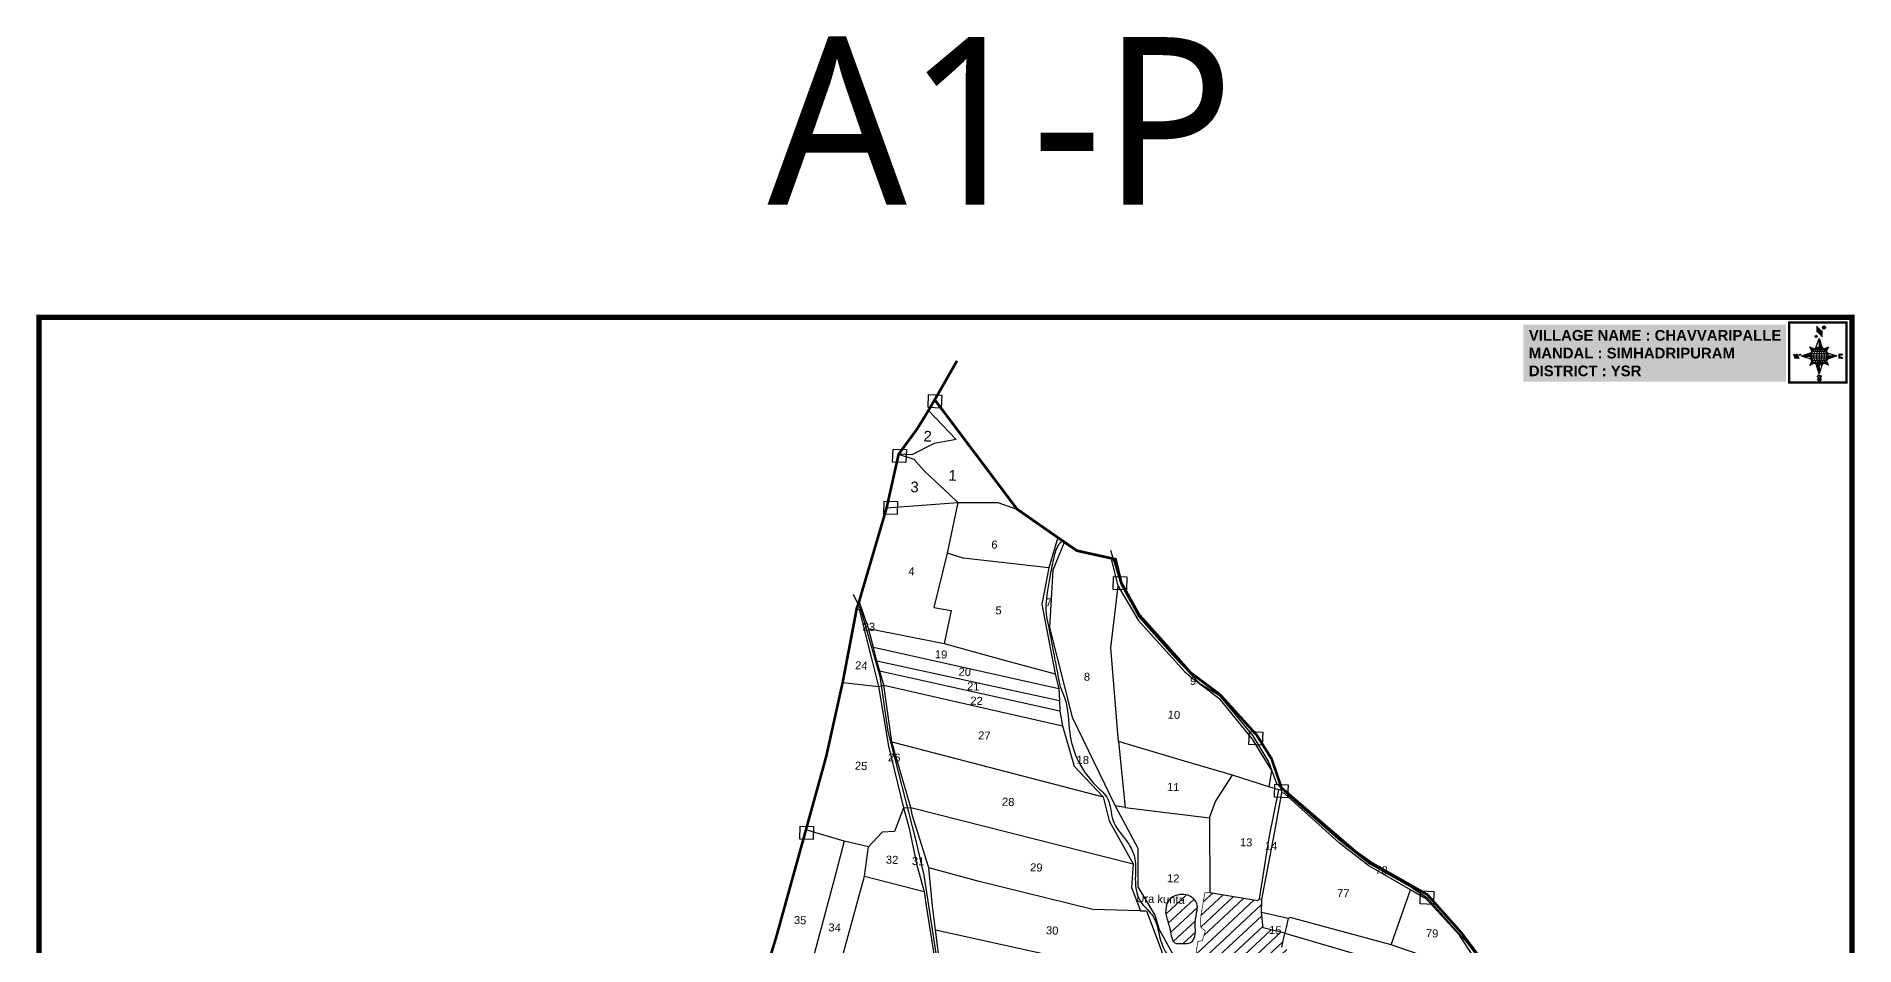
# Model space of a CAD drawing. Header units: inches. Extents: x 192365 to 215363, y 1622330 to 1627331.
# Drawn here: x 192365 to 195791, y 1625618 to 1627331 of the extents above; entities that cross this region are included whole.
import ezdxf
from ezdxf.enums import TextEntityAlignment as Align

# ---------------------------------------------------------------- set-up
doc = ezdxf.new("R2010")
doc.units = ezdxf.units.IN
doc.header["$LTSCALE"] = 15
doc.header["$MEASUREMENT"] = 0
for name, color, linetype in [('AQUADUCT', 1, 'Continuous'), ('bord', 1, 'Continuous'), ('CADAS', 1, 'Continuous'), ('PAPER SIZE', 5, 'Continuous'), ('PLOT', 7, 'Continuous'), ('PLOT NO', 7, 'Continuous'), ('ROAD', 1, 'Continuous'), ('STREAM', 4, 'Continuous'), ('text2', 7, 'Continuous'), ('VILLAGE BOUNADRY', 5, 'Continuous'), ('VILLAGE BOUNADRY STONES', 1, 'Continuous')]:
    doc.layers.add(name, color=color, linetype=linetype)
doc.styles.get("Standard").update_dxf_attribs({"font": 'arial.ttf'})
doc.styles.add('TMS', font='trebuc.ttf')
pattern_1 = [(267.297113149, (-8720374.938, 50637915.138), (10.5367255337, -0.497431438), [])]
pattern_2 = [(357.297113149, (-8720374.938, 50637915.138), (0.497431438, 10.5367255337), [])]
pattern_3 = [(42.9922, (192485.145, 1624041.802), (-10.70747, 11.4855), [])]

# ---------------------------------------------------------------- blocks, each defined once
blk = doc.blocks.new('*X14')
at = {"color": 0, "linetype": 'Continuous'}
for p, q in [((6321.6, 240.5), (6322.3, 241.2)), ((6321.6, 240.3), (6322.3, 241)), ((6321.6, 240.1), (6322.3, 240.8)), ((6321.6, 239.9), (6322.4, 240.7)), ((6321.6, 239.8), (6322.4, 240.6)), ((6321.6, 239.6), (6322.5, 240.5)), ((6321.6, 239.4), (6322.5, 240.3)), ((6321.6, 239.2), (6322.6, 240.2)), ((6321.7, 239.1), (6322.6, 240.1)), ((6321.8, 240.8), (6322.4, 241.4)), ((6321.8, 239), (6322.7, 240)), ((6321.8, 239), (6322.8, 239.9)), ((6321.9, 238.9), (6322.9, 239.8)), ((6322, 238.8), (6323, 239.7)), ((6322.1, 241.3), (6322.4, 241.6)), ((6322.1, 238.7), (6323.1, 239.6)), ((6322.2, 238.6), (6323.1, 239.6)), ((6322.3, 238.5), (6323.2, 239.5)), ((6322.4, 238.5), (6323.3, 239.4)), ((6322.5, 238.4), (6323.4, 239.3)), ((6322.7, 238.4), (6323.6, 239.3)), ((6322.8, 238.3), (6323.7, 239.2)), ((6322.9, 238.3), (6323.8, 239.1)), ((6323.1, 238.2), (6323.9, 239.1)), ((6323.2, 238.2), (6324, 239)), ((6323.3, 238.2), (6324.2, 239)), ((6323.5, 238.1), (6324.3, 238.9)), ((6323.7, 238.1), (6324.4, 238.9)), ((6323.8, 238.1), (6324.6, 238.8)), ((6324.1, 238.2), (6324.7, 238.8)), ((6324.3, 238.3), (6324.9, 238.8)), ((6324.6, 238.3), (6325.1, 238.8)), ((6324.8, 238.4), (6325.2, 238.8)), ((6325.1, 238.5), (6325.4, 238.8)), ((6325.4, 238.6), (6325.6, 238.8))]:
    blk.add_line(p, q, dxfattribs=at)
blk = doc.blocks.new('*X13')
at = {"color": 0, "linetype": 'Continuous'}
for p, q in [((6324.4, 240.3), (6324.5, 240.4)), ((6324.6, 240.3), (6324.8, 240.5)), ((6324.7, 240.2), (6325, 240.5)), ((6324.8, 240.2), (6325.2, 240.6)), ((6325, 240.1), (6325.5, 240.6)), ((6325.1, 240.1), (6325.6, 240.6)), ((6325.2, 240), (6325.8, 240.6)), ((6325.3, 240), (6326, 240.6)), ((6325.4, 239.9), (6326.1, 240.6)), ((6325.5, 239.8), (6326.2, 240.5)), ((6325.6, 239.8), (6326.3, 240.5)), ((6325.7, 239.7), (6326.5, 240.4)), ((6325.9, 239.6), (6326.6, 240.3)), ((6326, 239.5), (6326.7, 240.3)), ((6326, 239.4), (6326.8, 240.2)), ((6326.1, 239.3), (6327, 240.2)), ((6326.2, 239.3), (6327.1, 240.1)), ((6326.3, 239.2), (6327.1, 240)), ((6326.4, 239.1), (6327.2, 239.9)), ((6326.5, 239), (6327.3, 239.8)), ((6326.5, 238.9), (6327.4, 239.7)), ((6326.6, 238.8), (6327.5, 239.6)), ((6326.7, 238.7), (6327.5, 239.5)), ((6326.8, 238.6), (6327.6, 239.4)), ((6326.8, 238.5), (6327.7, 239.3)), ((6326.8, 236.5), (6327.4, 237)), ((6326.9, 238.3), (6327.8, 239.2)), ((6326.9, 238.2), (6327.9, 239.1)), ((6326.9, 236.8), (6327.6, 237.4)), ((6327, 238.1), (6327.8, 239)), ((6327, 237.9), (6327.8, 238.8)), ((6327, 237.8), (6327.8, 238.6)), ((6327, 237.6), (6327.8, 238.4)), ((6327, 237.4), (6327.8, 238.2)), ((6327, 237.3), (6327.8, 238)), ((6327, 237.1), (6327.8, 237.9))]:
    blk.add_line(p, q, dxfattribs=at)
blk = doc.blocks.new('H')
at = {"layer": 'bord', "extrusion": (0.000427885, 0.004792, 0.999988)}
h = blk.add_hatch(dxfattribs=at)
h.set_pattern_fill('LINE', color=8, scale=84.387686, angle=-2.7029, style=0)
h.set_pattern_definition(pattern_2)
h.paths.add_polyline_path([(-492, 786, -0.090992), (-448, 775), (-486, 912)])
h = blk.add_hatch(dxfattribs=at)
h.set_pattern_fill('LINE', color=8, scale=84.387686, angle=-92.7029, style=0)
h.set_pattern_definition(pattern_1)
h.paths.add_polyline_path([(-625, 665, -0.090992), (-615, 710), (-751, 671)])
h = blk.add_hatch(dxfattribs=at)
h.set_pattern_fill('LINE', color=8, scale=84.387686, angle=-2.7029, style=0)
h.set_pattern_definition(pattern_2)
h.paths.add_polyline_path([(-504, 533, -0.090992), (-549, 543), (-510, 406)])
h = blk.add_hatch(dxfattribs=at)
h.set_pattern_fill('LINE', color=8, scale=84.387686, angle=-92.7029, style=0)
h.set_pattern_definition(pattern_1)
h.paths.add_polyline_path([(-246, 647), (-372, 653, -0.090992), (-382, 609)])
for p, q in [((-516, 1087, -1217), (-432, 994, -1217)), ((-627, 794, -1216), (-567, 760, -1216)), ((-627, 794, -1216), (-584, 747, -1215)), ((-599, 731, -1215), (-627, 794, -1216)), ((-538, 774, -1216), (-487, 906, -1216)), ((-519, 1020, -1217), (-435, 927, -1216)), ((-487, 906, -1216), (-493, 780, -1216)), ((-487, 906, -1216), (-448, 769, -1216)), ((-865, 701, -1215), (-847, 638, -1215)), ((-847, 700, -1215), (-829, 637, -1215)), ((-829, 699, -1215), (-811, 636, -1215)), ((-829, 699, -1215), (-811, 698, -1215)), ((-811, 698, -1215), (-794, 635, -1215)), ((-752, 665, -1215), (-615, 704, -1215)), ((-752, 665, -1215), (-625, 659, -1215)), ((-619, 614, -1215), (-752, 665, -1215)), ((-639, 526, -1214), (-606, 585, -1215)), ((-639, 526, -1214), (-593, 568, -1215)), ((-577, 553, -1215), (-639, 526, -1214)), ((-511, 400, -1214), (-549, 537, -1214)), ((-460, 533, -1215), (-511, 400, -1214)), ((-505, 527, -1214), (-511, 400, -1214)), ((-371, 513, -1214), (-431, 546, -1215)), ((-421, 753, -1216), (-359, 781, -1216)), ((-371, 513, -1214), (-414, 560, -1215)), ((-359, 781, -1216), (-405, 739, -1216)), ((-399, 576, -1215), (-371, 513, -1214)), ((-359, 781, -1216), (-392, 721, -1215)), ((-246, 641, -1215), (-383, 603, -1215)), ((-379, 693, -1215), (-246, 641, -1215)), ((-373, 647, -1215), (-246, 641, -1215)), ((-213, 669, -1215), (-217, 601, -1215)), ((-197, 600, -1215), (-194, 668, -1215))]:
    blk.add_line(p, q, dxfattribs=at)
at = {"layer": 'bord', "color": 8, "linetype": 'ByBlock', "extrusion": (0.000427885, 0.004792, 0.999988)}
for p, q in [((-373, 647, -1215), (-625, 659, -1215)), ((-378, 616, -1215), (-623, 628, -1215)), ((-375, 679, -1215), (-620, 691, -1215)), ((-392, 585, -1215), (-611, 595, -1215)), ((-386, 711, -1215), (-605, 722, -1215)), ((-420, 555, -1215), (-587, 562, -1215)), ((-411, 744, -1216), (-578, 752, -1216)), ((-493, 780, -1216), (-505, 527, -1214))]:
    blk.add_line(p, q, dxfattribs=at)
at = {"layer": 'bord', "extrusion": (0.000427885, 0.004792, 0.999988), "elevation": -1212}
for points, const_width in [([(-522, 960), (-516, 1093)], 1.61), ([(-434, 933), (-428, 1066)], 1.61), ([(-870, 707), (-846, 706)], 0.642), ([(-829, 643), (-855, 644)], 0.642), ([(-829, 643), (-821, 678)], 0.642), ([(-811, 642), (-784, 641)], 0.642), ([(-793, 641), (-782, 694)], 0.642), ([(-177, 605), (-226, 607)], 0.706), ([(-223, 676), (-174, 673)], 0.706), ([(-195, 645), (-185, 644)], 0.706)]:
    blk.add_lwpolyline(points, dxfattribs=dict(at, const_width=const_width))
for points, const_width in [([(-414, 1073, 1), (-398, 1058, 1)], 22.3), ([(-530, 950, 1), (-520, 939, 1)], 14.8), ([(-776, 697, 1), (-769, 690, 1)], 8.9), ([(-180, 618, 1), (-173, 611, 1)], 9.79), ([(-178, 667, 1), (-171, 660, 1)], 9.79), ([(-525, 322, 1), (-533, 329, 1)], 11.1), ([(-490, 362, 1), (-498, 369, 1)], 11.1)]:
    blk.add_lwpolyline(points, format="xyb", close=True, dxfattribs=dict(at, const_width=const_width))
for points in [[(-537, 317), (-531, 310), (-520, 307), (-505, 307), (-494, 310), (-486, 318), (-487, 326), (-491, 333), (-494, 336), (-503, 341), (-522, 347), (-530, 352), (-534, 355), (-537, 363), (-537, 373), (-530, 381), (-520, 384), (-504, 384), (-493, 380), (-487, 373)], [(-522, 348), (-526, 354), (-528, 361), (-528, 371), (-526, 375), (-521, 381), (-515, 384)], [(-505, 307), (-499, 312), (-497, 319), (-497, 327), (-501, 335), (-509, 343)]]:
    blk.add_lwpolyline(points, dxfattribs=at)
at = {"layer": 'bord', "extrusion": (0.000427885, 0.004792, 0.999988)}
for centre, radius in [((-406, 1065, -1212), 22.3), ((-525, 944, -1212), 14.8), ((-773, 694, -1212), 8.9), ((-498, 659, -1212), 127), ((-177, 615, -1212), 9.79), ((-174, 663, -1212), 9.79), ((-529, 325, -1212), 11.1), ((-494, 365, -1212), 11.1)]:
    blk.add_circle(centre, radius, dxfattribs=at)
at = {"layer": 'bord', "color": 8, "linetype": 'ByBlock', "extrusion": (0.000427885, 0.004792, 0.999988)}
for centre, radius, start, end in [((-482, 658, -1212), 128, 94.9254, 259.6691), ((-437, 656, -1212), 141, 113.2864, 241.308), ((-316, 651, -1212), 222, 142.5892, 212.0053), ((-560, 662, -1212), 141, 293.2864, 61.308), ((-681, 668, -1212), 222, 322.5892, 32.0053), ((-515, 660, -1212), 128, 274.9254, 79.6691)]:
    blk.add_arc(centre, radius, start, end, dxfattribs=at)
at = {"layer": 'bord', "extrusion": (0.000427885, 0.004792, 0.999988)}
for points in [[(-516, 1093, -1212), (-431, 1000, -1212), (-519, 1026, -1212), (-434, 933, -1212)], [(-864, 707, -1212), (-846, 706, -1212), (-846, 644, -1212), (-829, 643, -1212)], [(-829, 705, -1212), (-811, 704, -1212), (-811, 642, -1212), (-793, 641, -1212)], [(-193, 674, -1212), (-197, 606, -1212), (-213, 675, -1212), (-216, 607, -1212)]]:
    blk.add_solid(points, dxfattribs=at)
at = {"layer": 'bord', "extrusion": (0.000427885, 0.004792, 0.999988), "xscale": 7.977342409717546, "yscale": 7.977342409717546, "zscale": 7.977342409717546, "rotation": 138.0840426661453}
for name, p in [('*X13', (38301, -31929, -1212)), ('*X14', (38314, -31951, -1212))]:
    blk.add_blockref(name, p, dxfattribs=at)

msp = doc.modelspace()

# ---------------------------------------------------------------- hatches: boundary and pattern name
at = {"layer": 'PLOT'}
h = msp.add_hatch(dxfattribs=at)
h.set_pattern_fill('ANSI31', color=11, scale=125.619539, angle=-2.0078)
h.set_pattern_definition(pattern_3)
h.paths.add_polyline_path([(194561.8, 1625627.4), (194553.4, 1625626), (194542.8, 1625563.4), (194537.8, 1625549.4), (194613.1, 1625483.2), (194612.5, 1625489.7), (194630.7, 1625507.2), (194668.1, 1625504.5), (194688.3, 1625489.5), (194708.5, 1625500.2), (194720.3, 1625537.3), (194723.4, 1625550.8), (194727.6, 1625580.5), (194715.3, 1625581.5), (194716.9, 1625595.4), (194723.9, 1625596.6), (194726.3, 1625608.5), (194711.2, 1625615.2), (194717.1, 1625641.4), (194676.4, 1625651.5), (194673.2, 1625680.4), (194673.5, 1625705), (194669.3, 1625706.4), (194666.4, 1625702.9), (194575.8, 1625718.1), (194566.6, 1625717.9), (194558.9, 1625674.3), (194558.7, 1625652.8), (194567.3, 1625645.4)])
h.paths.add_polyline_path([(194618.6, 1625579.3), (194649.7, 1625578.2), (194650.5, 1625601.3), (194619.4, 1625602.4)], flags=24)
h.paths.add_polyline_path([(194683.3, 1625636.1), (194714.4, 1625635), (194715.2, 1625658.1), (194684.1, 1625659.2)], flags=24)
at = {"layer": 'STREAM'}
h = msp.add_hatch(dxfattribs=at)
h.set_pattern_fill('ANSI31', color=256, scale=125.619539, angle=-2.0078)
h.set_pattern_definition(pattern_3)
edge = h.paths.add_edge_path()
edge.add_spline(control_points=[(194492.4, 1625680.5), (194492.9, 1625687.1), (194493.9, 1625701.7), (194516.1, 1625718.1), (194542.4, 1625712.8), (194554.1, 1625694.5), (194550.1, 1625676.4), (194547.2, 1625658.6), (194550.1, 1625639.7), (194542.3, 1625621.3), (194525.1, 1625622.5), (194504, 1625619.7), (194502.9, 1625643.3), (194496.8, 1625661.4), (194494.2, 1625672.9), (194492.4, 1625680.5)], knot_values=[0, 0, 0, 0, 3.804974, 8.431727, 14.523514, 17.516731, 20.324277, 25.139262, 28.231618, 31.95157, 34.75085, 37.893237, 42.862281, 45.207085, 49.809607, 49.809607, 49.809607, 49.809607], degree=3, periodic=0)

# ---------------------------------------------------------------- linework, layer by layer
at = {"layer": 'PAPER SIZE', "color": 5, "const_width": 10}
msp.add_lwpolyline([(192369.7, 1626801.8), (195785.8, 1626801.8), (195785.8, 1622476.1), (192369.7, 1622476.1)], close=True, dxfattribs=at)
at = {"layer": 'PLOT'}
for points in [[(194045, 1626627.1), (194097.8, 1626571.7), (194056.6, 1626564.1), (194014.4, 1626542.7), (193989.5, 1626544.1), (194018.1, 1626534.9), (194037.5, 1626512.4), (194085.4, 1626468), (194100.8, 1626453.1), (194080.7, 1626357.7), (194055.8, 1626255.3), (194088.7, 1626249.7), (194075, 1626187.2), (194190.8, 1626155.4), (194284.6, 1626130.3), (194291.4, 1626101.7), (194292.6, 1626079.6), (194293, 1626060.1), (194298.3, 1626032.3), (194320.2, 1625955.9), (194374.9, 1625898.6), (194386.1, 1625853.1), (194431.1, 1625772.1), (194428.1, 1625727.8), (194445.3, 1625683.4), (194456.4, 1625683.3), (194490, 1625595.2)], [(193966.8, 1626442.8), (194100.8, 1626453.1), (194176.4, 1626452.9), (194212.4, 1626440.7)], [(194272.4, 1626330.2), (194111, 1626348.3), (194080.7, 1626357.7)], [(194289.6, 1626386.8), (194272.4, 1626330.2), (194259.3, 1626261.6), (194284.6, 1626130.3)], [(194301.5, 1626377.7), (194280, 1626325.3), (194273.7, 1626217.4), (194316.4, 1626048.6), (194397.5, 1625881.3), (194440.3, 1625801.5), (194440.4, 1625728.8), (194472.3, 1625675.6), (194480.4, 1625648.7), (194522.6, 1625572.5), (194542.8, 1625563.4), (194537.8, 1625549.4), (194613.1, 1625483.2), (194617.8, 1625461.8)], [(194710.9, 1625915.2), (194707.8, 1625911.1), (194705.9, 1625911.5), (194687.3, 1625917), (194618.8, 1625939), (194528, 1625965.6), (194403.6, 1626002.8), (194389.1, 1626178.9), (194403.4, 1626295.3), (194391.2, 1626344.2), (194398.1, 1626346.1)], [(194403.4, 1626295.3), (194440.9, 1626231), (194529, 1626134.1), (194543.5, 1626121.4), (194592.8, 1626084.6), (194655.5, 1626007.3), (194691.8, 1625948.1), (194687.3, 1625917)], [(193910.7, 1626254.1), (193915, 1626251.2), (193939.8, 1626154.2), (193951.6, 1626106.5), (193970.3, 1625993.7), (193998.5, 1625877.8), (194008.7, 1625841.9), (194023.8, 1625769.4), (194037.7, 1625720.3), (194041.6, 1625693.2), (194056.6, 1625598.4)], [(194210.1, 1625043.5), (194214, 1625047.8), (194184.3, 1625102), (194136.7, 1625271), (194089.4, 1625447.8), (194067.2, 1625582), (194063.9, 1625608.1), (194058.7, 1625647.5), (194053.3, 1625693.2), (194046.2, 1625764.6), (194015.8, 1625862.6), (194012.4, 1625878.4), (193981.6, 1625983.5), (193976.9, 1626002.2), (193961.3, 1626108.5), (193948.3, 1626154.5), (193942.3, 1626179.5), (193932.6, 1626215.4), (193915.2, 1626267.3)], [(193932.6, 1626215.4), (194075, 1626187.2)], [(194291.4, 1626101.7), (193942.3, 1626179.5)], [(193948.3, 1626154.5), (194292.6, 1626079.6)], [(194293, 1626060.1), (194004, 1626124.1), (193953.4, 1626135.3)], [(193884, 1626113.9), (193951.6, 1626106.5), (193961.3, 1626108.5), (194298.3, 1626032.3)], [(193976.9, 1626002.2), (194374.9, 1625898.6)], [(194403.6, 1626002.8), (194416.4, 1625878.6), (194397.5, 1625881.3)], [(194416.4, 1625878.6), (194575.3, 1625858.7), (194586.8, 1625889.3), (194618.8, 1625939)], [(194669.3, 1625706.4), (194688, 1625824.6), (194705.9, 1625911.5)], [(194711.2, 1625615.2), (194717.1, 1625641.4), (194676.4, 1625651.5), (194673.2, 1625680.4), (194673.5, 1625705), (194697.5, 1625830), (194711.6, 1625905.7), (194710.9, 1625915.2)], [(193998.5, 1625877.8), (193981.5, 1625833.2), (193958.7, 1625831.7), (193932.4, 1625804.2), (193887.1, 1625815.1), (193814.7, 1625835.9)], [(193998.5, 1625877.8), (194012.4, 1625878.4), (194431.1, 1625772.1)], [(195229.4, 1625427), (195160.1, 1625510.6), (195083.9, 1625580.1), (195046, 1625637.7), (194983.9, 1625705.4), (194954.1, 1625723.4), (194875.6, 1625768.3), (194820.2, 1625811.3), (194716.7, 1625904.5), (194711.6, 1625905.7)], [(194575.3, 1625858.7), (194575.8, 1625718.1), (194666.4, 1625702.9), (194669.3, 1625706.4), (194673.5, 1625705)], [(193887.1, 1625815.1), (193868.1, 1625742.4), (193807.7, 1625517.8)], [(193806.5, 1625324.2), (193857.7, 1625503), (193925, 1625748.7), (193932.4, 1625804.2)], [(193925, 1625748.7), (194037.7, 1625720.3)], [(194445.3, 1625683.4), (194355.5, 1625686.3), (194141.5, 1625739.1), (194046.2, 1625764.6)], [(194917.6, 1625619.5), (194954.1, 1625723.4)], [(195079.4, 1625563.5), (194917.6, 1625619.5), (194726.9, 1625671.3), (194723.7, 1625668.9), (194673.2, 1625680.4)], [(194058.7, 1625647.5), (194449, 1625561.7), (194520.5, 1625547.9)], [(194723.7, 1625668.9), (194717.1, 1625641.4), (194970.1, 1625567.2), (195071.2, 1625535.7)]]:
    msp.add_lwpolyline(points, dxfattribs=at)
at = {"layer": 'PLOT', "const_width": 1.26}
msp.add_lwpolyline([(194575.8, 1625718.1), (194566.6, 1625717.9), (194558.9, 1625674.3), (194558.7, 1625652.8), (194567.3, 1625645.4), (194561.8, 1625627.4), (194553.4, 1625626), (194542.8, 1625563.4)], dxfattribs=at)
at = {"layer": 'PLOT', "color": 11, "const_width": 1.26}
msp.add_lwpolyline([(194711.2, 1625615.2), (194717.1, 1625641.4), (194676.4, 1625651.5), (194673.2, 1625680.4), (194673.5, 1625705), (194669.3, 1625706.4), (194666.4, 1625702.9), (194575.8, 1625718.1), (194566.6, 1625717.9), (194558.9, 1625674.3), (194558.7, 1625652.8), (194567.3, 1625645.4), (194561.8, 1625627.4), (194553.4, 1625626), (194542.8, 1625563.4)], dxfattribs=at)
at = {"layer": 'ROAD'}
for points in [[(194388.6, 1626363), (194408.4, 1626299), (194441.3, 1626237.9), (194510.5, 1626160.4), (194557, 1626112), (194593.7, 1626089.8), (194657.1, 1626013.1), (194686.7, 1625963.1), (194701.7, 1625923.6), (194722.5, 1625902.6), (194821.9, 1625815.5), (194877, 1625772.3), (194956.5, 1625727.3), (194984, 1625709.5), (195060.8, 1625623.3), (195092, 1625581.1), (195125.9, 1625544.2), (195219.4, 1625448.6), (195303, 1625370.3), (195347.1, 1625319.3)], [(193904, 1626280.3), (193918.3, 1626250), (193954.2, 1626125.5), (193968.9, 1626021.4), (194021.4, 1625818.2), (194037, 1625750.9), (194069.5, 1625537.9)]]:
    msp.add_lwpolyline(points, dxfattribs=at)
at = {"layer": 'STREAM'}
for points in [[(194298.6, 1626383.2), (194289.4, 1626371.1), (194281, 1626346.2), (194274.2, 1626312.6), (194269.5, 1626283.6), (194266.8, 1626261.1), (194272.8, 1626213.9), (194281.2, 1626170.3), (194289.6, 1626126.4), (194295, 1626103.2), (194302.6, 1626083.7), (194312, 1626018.7), (194325.4, 1625971.1), (194361.8, 1625919.1), (194383.6, 1625894), (194393.3, 1625854.8), (194422.9, 1625809.5), (194433.8, 1625784.4), (194436, 1625730.5), (194447.9, 1625697.5), (194468.4, 1625674.1), (194485.1, 1625621.6), (194508.2, 1625582.8), (194541.5, 1625533.5), (194583, 1625501.5), (194611.7, 1625475.4), (194611.4, 1625428), (194602.1, 1625389), (194605.5, 1625348.1), (194619.3, 1625319.8), (194645.7, 1625289.6), (194651.6, 1625277.9), (194669.4, 1625267.4), (194695.1, 1625217), (194731.5, 1625196.8), (194744.5, 1625184.4), (194765.8, 1625175), (194789.3, 1625157.3), (194820.1, 1625132.9)], [(194492.4, 1625680.5), (194496.2, 1625699.3), (194514.6, 1625713.4), (194544.5, 1625706.9), (194552.2, 1625693.9), (194551, 1625679.9), (194548.2, 1625655.8), (194548.4, 1625640.3), (194539.5, 1625623.9), (194525.5, 1625622), (194509.8, 1625623.3), (194501.3, 1625646.7), (194498.1, 1625658.1), (194492.4, 1625680.5)]]:
    msp.add_spline(points, degree=3, dxfattribs=at)
at = {"layer": 'text2', "color": 200, "const_width": 4.42, "elevation": 0.1}
msp.add_lwpolyline([(195775.3, 1626791.9), (195667.2, 1626791.9), (195667.2, 1626679.2), (195775.3, 1626679.2)], close=True, dxfattribs=at)
at = {"layer": 'VILLAGE BOUNADRY', "const_width": 5}
for points in [[(194099.4, 1626719.9), (194057.5, 1626646.6), (194212.4, 1626440.7), (194289.6, 1626386.8), (194325.4, 1626362.2), (194398.1, 1626346.1), (194409.1, 1626301.7), (194442.8, 1626241.2), (194496, 1626182), (194539.7, 1626132.3), (194595.3, 1626090.8), (194664.7, 1626014), (194692.2, 1625970), (194710.9, 1625915.2), (194850.9, 1625794.8), (194880.9, 1625773.5), (194985.9, 1625713.9), (195049.8, 1625642.3), (195098, 1625577.5)], [(194099.4, 1626719.9), (194057.5, 1626646.6), (194212.4, 1626440.7), (194289.6, 1626386.8), (194325.4, 1626362.2), (194398.1, 1626346.1), (194409.1, 1626301.7), (194442.8, 1626241.2), (194496, 1626182), (194539.7, 1626132.3), (194595.3, 1626090.8), (194664.7, 1626014), (194692.2, 1625970), (194710.9, 1625915.2), (194850.9, 1625794.8), (194880.9, 1625773.5), (194985.9, 1625713.9), (195049.8, 1625642.3), (195098, 1625577.5)], [(193729.6, 1625539.7), (193758.4, 1625632.6), (193814.7, 1625835.9), (193852.9, 1625974.1), (193884, 1626113.9), (193910.7, 1626254.1), (193915.2, 1626267.3), (193966.8, 1626442.8), (193989.5, 1626544.1), (194024.4, 1626591.7), (194043.5, 1626622.9), (194057.5, 1626646.6)], [(193729.6, 1625539.7), (193758.4, 1625632.6), (193814.7, 1625835.9), (193852.9, 1625974.1), (193884, 1626113.9), (193910.7, 1626254.1), (193915.2, 1626267.3), (193966.8, 1626442.8), (193989.5, 1626544.1), (194024.4, 1626591.7), (194043.5, 1626622.9), (194057.5, 1626646.6)]]:
    msp.add_lwpolyline(points, dxfattribs=at)
at = {"layer": 'VILLAGE BOUNADRY STONES'}
for points in [[(194045.7, 1626656.4), (194070.8, 1626655.5), (194069.9, 1626631), (194044.9, 1626631.9)], [(193979.1, 1626553.8), (194004.1, 1626552.9), (194003.3, 1626528.4), (193978.2, 1626529.3)], [(193962.3, 1626455.6), (193987.3, 1626454.7), (193986.5, 1626430.2), (193961.4, 1626431)], [(194394.5, 1626313.6), (194419.5, 1626312.8), (194418.7, 1626288.2), (194393.6, 1626289.1)], [(194650.4, 1626021.2), (194675.4, 1626020.3), (194674.6, 1625995.8), (194649.5, 1625996.7)], [(194698.2, 1625922.1), (194723.3, 1625921.2), (194722.4, 1625896.7), (194697.4, 1625897.5)], [(193804.2, 1625843.3), (193829.2, 1625842.5), (193828.4, 1625817.9), (193803.3, 1625818.8)], [(194972.9, 1625721.1), (194997.9, 1625720.2), (194997.1, 1625695.7), (194972, 1625696.5)]]:
    msp.add_lwpolyline(points, close=True, dxfattribs=at)

# ---------------------------------------------------------------- block references
at = {"layer": 'AQUADUCT', "color": 1, "xscale": 0.1309957515393665, "yscale": 0.1309957515393665, "zscale": 0.1309957515393665, "rotation": 3.078330600073182}
msp.add_blockref('H', (195793.8, 1626647, 159.7), dxfattribs=at)

# ---------------------------------------------------------------- texts
at = {"layer": 'CADAS', "color": 2, "style": 'TMS'}
msp.add_text('A1-P', height=315.69, dxfattribs=at).set_placement((193742.4, 1627014.3))
at = {"layer": 'PLOT NO'}
for s, height, p in [('2', 20.1, (194044.1, 1626577.9)), ('1', 20.1, (194091.2, 1626504.1)), ('3', 20.1, (194019.5, 1626482.4)), ('6', 15.1, (194170, 1626373.7)), ('4', 15.1, (194013.6, 1626323.3)), ('5', 15.1, (194177.8, 1626249.8)), ('7', 15.1, (194272.2, 1626264.7)), ('23', 15.07, (193933.4, 1626218.9)), ('24', 15.07, (193919.2, 1626146)), ('19', 15.07, (194069.5, 1626166.8)), ('20', 15.07, (194114, 1626133.9)), ('8', 15.1, (194344.4, 1626124.7)), ('9', 15.1, (194544.3, 1626116.8)), ('21', 15.07, (194130.1, 1626106.5)), ('22', 15.07, (194136.3, 1626079.4)), ('10', 15.07, (194508.2, 1626053)), ('27', 15.07, (194151, 1626014)), ('26', 15.07, (193981.2, 1625972.5)), ('25', 15.07, (193918.8, 1625956.8)), ('18', 15.07, (194336.4, 1625968)), ('11', 15.07, (194507, 1625917)), ('28', 15.07, (194195.9, 1625888.9)), ('13', 15.07, (194644.3, 1625812.7)), ('14', 15.07, (194691.1, 1625806)), ('32', 15.07, (193977.1, 1625779.8)), ('31', 15.07, (194026.3, 1625777.2)), ('29', 15.07, (194248.9, 1625765.4)), ('12', 15.07, (194506.9, 1625744.8)), ('78', 15.07, (194899.4, 1625760.1)), ('Ura kunta', 15.07, (194483, 1625705.7)), ('77', 15.07, (194827.2, 1625717)), ('35', 15.07, (193803.9, 1625666)), ('34', 15.07, (193868.8, 1625652.1)), ('30', 15.07, (194278.8, 1625646.6)), ('15', 15.07, (194699.2, 1625647.2)), ('79', 15.07, (194994.7, 1625641.3))]:
    msp.add_text(s, height=height, rotation=357.9922, dxfattribs=at).set_placement(p, align=Align.MIDDLE_CENTER)
at = {"layer": 'text2', "insert": (195176.9, 1626778.1), "char_height": 20.099, "width": 474.587, "attachment_point": 1, "bg_fill": 1, "box_fill_scale": 1.5, "bg_fill_color": 9, "bg_fill_transparency": 0}
msp.add_mtext('{\\fArial|b1|i0|c0|p34;\\C1;VILLAGE NAME :\\C5; CHAVVARIPALLE\\P\\C1;MANDAL : \\C5;SIMHADRIPURAM\\P\\C1;DISTRICT : \\C5;YSR}', dxfattribs=at)

doc.saveas('drawing.dxf')
